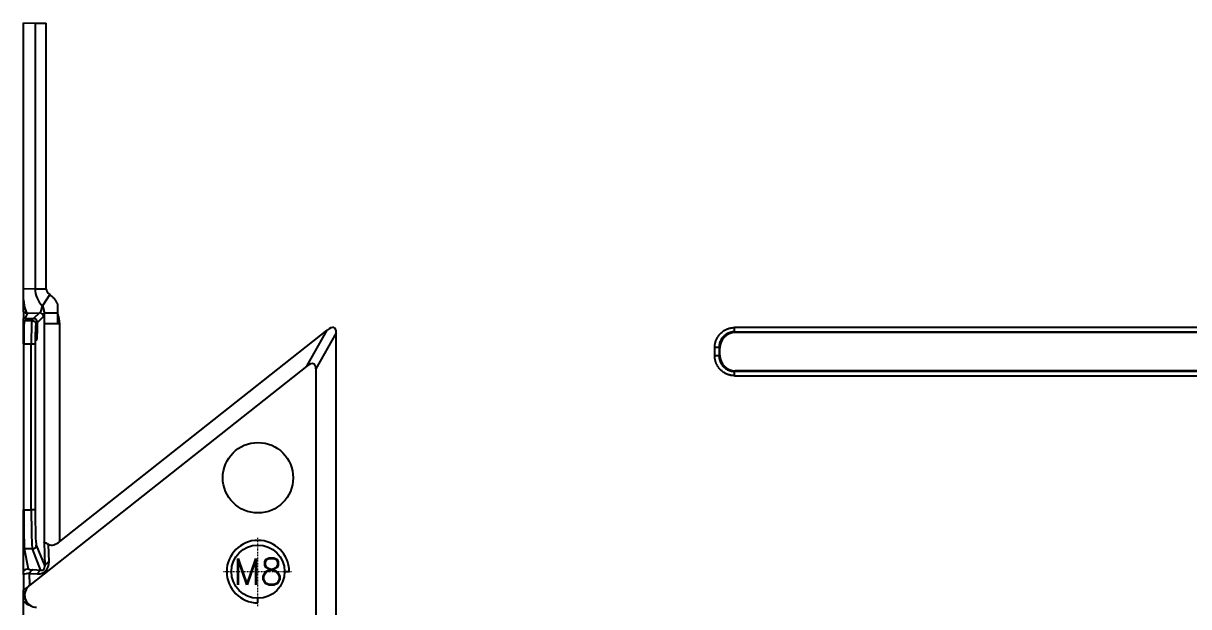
# Model space of a CAD drawing. Header units: millimetres. Extents: x 389 to 17466, y 310 to 5904.
# Drawn here: x 1613.4 to 1762.4, y 968.5 to 1043.1 of the extents above; entities that cross this region are included whole.
import ezdxf

# ---------------------------------------------------------------- set-up
doc = ezdxf.new("R2010")
doc.units = ezdxf.units.MM
doc.linetypes.add('CENTER', pattern=[0.6, 0.375, -0.075, 0.075, -0.075])
doc.layers.add('screw', color=33, linetype='Continuous', lineweight=13)
doc.styles.add('TXT', font='txt.shx', dxfattribs={"bigfont": 'gbcbig.shx'})

# ---------------------------------------------------------------- blocks, each defined once
blk = doc.blocks.new('YTGUH')
at = {"color": 9, "linetype": 'Continuous', "true_color": 0xc7c8ca}
for p, q in [((1613.36, 1043.18), (1614.87, 1043.13)), ((1613.36, 1009.13), (1613.36, 1043.18)), ((1614.87, 1043.13), (1614.87, 1009.18)), ((1614.87, 1043.13), (1616.28, 1043.13)), ((1616.28, 1009.18), (1616.28, 1043.13)), ((1614.87, 1009.18), (1613.36, 1009.13)), ((1613.36, 1007.79), (1613.36, 1009.13)), ((1614.87, 1009.18), (1616.28, 1009.18)), ((1616.73, 1008.46), (1615.79, 1007)), ((1613.36, 1006.26), (1613.36, 1005.41)), ((1613.59, 1005.38), (1613.94, 1006.08)), ((1613.94, 1006.08), (1615.43, 1006.13)), ((1615.43, 1006.13), (1614.68, 1005.38)), ((1616.01, 1006.06), (1616.01, 1004.71)), ((1617.75, 1006.06), (1616.01, 1006.06)), ((1617.75, 1006.03), (1617.75, 1007.26)), ((1617.75, 1004.71), (1617.75, 1006.03)), ((1613.36, 1005.14), (1613.36, 1005.4)), ((1613.47, 1005.13), (1614.45, 1005.13)), ((1613.59, 1005.38), (1614.68, 1005.38)), ((1615.18, 1004.88), (1615.93, 1005.63)), ((1617.75, 1004.71), (1616.01, 1004.71)), ((1616.01, 1004.71), (1616.01, 976.79)), ((1618.01, 1004.71), (1617.75, 1004.71)), ((1618.01, 976.87), (1618.01, 1004.71)), ((1618.01, 976.87), (1652.21, 1003.92)), ((1649.61, 999.31), (1652.21, 1003.92)), ((1653.37, 1003.56), (1650.77, 998.95)), ((1653.37, 950.81), (1653.37, 1003.56)), ((1842.4, 1004.23), (1704.31, 1004.23)), ((1704.31, 1003.69), (1704.31, 1004.23)), ((1704.31, 1003.69), (1842.4, 1003.69)), ((1704.31, 1003.69), (1704.39, 1003.61)), ((1842.32, 1003.61), (1704.39, 1003.61)), ((1613.41, 1002.16), (1613.36, 1002.16)), ((1613.36, 1002.16), (1613.36, 980.91)), ((1613.41, 980.91), (1613.41, 1002.16)), ((1613.41, 1002.16), (1614.37, 1002.16)), ((1614.37, 980.91), (1614.37, 1002.16)), ((1614.37, 1002.16), (1614.87, 1002.16)), ((1614.87, 1002.16), (1614.87, 980.91)), ((1701.77, 1000.61), (1701.77, 1001.7)), ((1702.32, 1001.7), (1701.77, 1001.7)), ((1702.32, 1001.7), (1702.32, 1000.61)), ((1702.4, 1001.61), (1702.32, 1001.7)), ((1702.4, 1000.7), (1702.4, 1001.61)), ((1702.32, 1000.61), (1701.77, 1000.61)), ((1702.32, 1000.61), (1702.4, 1000.7)), ((1649.61, 999.31), (1614.17, 971.29)), ((1650.77, 998.95), (1650.77, 951.05)), ((1704.39, 998.71), (1704.31, 998.62)), ((1842.4, 998.62), (1704.31, 998.62)), ((1704.31, 998.08), (1704.31, 998.62)), ((1842.32, 998.71), (1704.39, 998.71)), ((1704.31, 998.08), (1842.4, 998.08)), ((1613.41, 980.91), (1613.36, 980.91)), ((1613.41, 980.91), (1614.37, 980.91)), ((1614.87, 980.91), (1614.37, 980.91)), ((1615.02, 976.43), (1616.1, 973.72)), ((1616.01, 976.79), (1616.1, 973.72)), ((1616.66, 974.28), (1616.59, 976.5)), ((1613.36, 973.11), (1613.36, 975.92)), ((1614.52, 975.93), (1613.5, 975.93)), ((1614.02, 973.36), (1613.5, 975.93)), ((1615.61, 973.19), (1614.52, 975.93)), ((1615.61, 973.19), (1614.59, 973.25)), ((1613.36, 972.63), (1613.36, 970.66)), ((1614.15, 972.81), (1615.17, 972.75)), ((1614.17, 971.29), (1614.15, 972.81)), ((1646.76, 973.03), (1647.36, 973.03)), ((1613.36, 969.28), (1613.36, 970.66)), ((1613.36, 966.84), (1613.36, 969.28)), ((1643.36, 969.03), (1643.36, 969.63))]:
    blk.add_line(p, q, dxfattribs=at)
for centre, radius in [((1643.36, 985.03), 4.5), ((1643.36, 973.03), 3.4)]:
    blk.add_circle(centre, radius, dxfattribs=at)
for centre, radius, start, end in [((1643.36, 973.03), 4, 0, 270), ((1615.05, 970.01), 1.53, 139.2595, 235.7258)]:
    blk.add_arc(centre, radius, start, end, dxfattribs=at)
for centre, major_axis, ratio, start_param, end_param in [((1617.7, 1009.21), (-0.1, 3), 0.942809, 1.546116, 2.362602), ((1617.7, 1009.21), (-1.41, -0.05), 0.706891, 6.258505, 7.074991), ((1613.94, 1009.08), (-0.03, 3), 0.218747, 2.011495, 3.097676), ((1613.94, 1007.08), (0.894, -0.447), 0.999239, 4.554203, 5.17561), ((1615.43, 1009.13), (0.03, 3), 0.177208, 3.198677, 3.928307), ((1615.43, 1005.63), (-0.354, 0.354), 0.998783, 3.9276, 5.497178), ((1615.93, 1009.13), (0, 3.5), 0.051121, 3.192808, 3.64564), ((1614.51, 1004.7), (-2.48, -2.48), 0.998783, 2.356803, 2.744516), ((1613.48, 1002.16), (0, 3), 0.023273, 0.116205, 1.570796), ((1614.46, 1002.16), (0, 3), 0.029101, 0.116205, 1.570796), ((1614.96, 1002.16), (0, 2.5), 0.034921, 0.057081, 1.570796), ((1615.07, 1006.16), (0, 3.5), 0.034921, 2.015173, 4.338017), ((1651.73, 1001.73), (1.39, 2.46), 0.35329, 5.724665, 6.997033), ((1704.41, 1001.6), (-1.42, 1.42), 0.992433, 5.501585, 7.064785), ((1704.41, 1000.71), (-1.42, -1.42), 0.992433, 5.501585, 7.064785), ((1649.12, 997.12), (1.39, 2.46), 0.35329, 5.724665, 6.997033), ((1613.51, 980.91), (0, 5), 0.020946, 1.570796, 3.054326), ((1614.53, 980.91), (0, 5), 0.031429, 1.570796, 3.054326), ((1615.03, 980.91), (0, 4.5), 0.034921, 1.570796, 3.054326), ((1614.52, 976.43), (-0.464, -0.185), 0.995592, 1.192545, 2.760299), ((1618.01, 979.42), (1.41, 2.92), 0.484172, 3.141414, 3.926991), ((1613.5, 974.94), (0.981, 0.196), 0.996044, 1.374629, 1.523848), ((1614.02, 972.36), (0.981, 0.196), 0.996044, 1.374629, 2.097888), ((1615.02, 973.36), (-1, 0), 0.119965, 0.024086, 1.127204), ((1614.59, 972.26), (0.058, 0.998), 0.553603, 0.104848, 1.014262), ((1615.12, 974.37), (-0.81, 1.45), 0.902173, 2.618128, 4.185883), ((1615.61, 972.2), (0.058, 0.998), 0.553603, 0.104848, 1.014262), ((1615.56, 973.82), (-0.316, 0.584), 0.749129, 2.60968, 4.177435), ((1617.1, 973.72), (-1, -0.028), 0.62541, 5.14897, 6.238444), ((1615.02, 972.36), (2, 0.01), 0.250652, 2.018188, 2.549801), ((1615.05, 970.01), (2, 0.03), 0.621326, 2.182496, 2.572693), ((1615.07, 968.4), (-0.04, 3.22), 0.621326, 0.445403, 0.6117), ((1615.05, 970.01), (-2, 0.03), 0.707053, 0.572613, 1.136369), ((1615.07, 971.3), (-0.05, -2.83), 0.707053, 5.848758, 6.295526)]:
    blk.add_ellipse(centre, major_axis=major_axis, ratio=ratio, start_param=start_param, end_param=end_param, dxfattribs=at)
for points, knots in [([(1613.36, 1006.26), (1613.36, 1006.28), (1613.36, 1006.32), (1613.36, 1006.46), (1613.36, 1006.55), (1613.36, 1006.8), (1613.36, 1006.95), (1613.36, 1007.33), (1613.36, 1007.54), (1613.36, 1007.79)], [0, 0, 0, 0, 0.25, 0.25, 0.5, 0.5, 0.75, 0.75, 1, 1, 1, 1]), ([(1617.75, 1007.26), (1617.69, 1007.38), (1617.63, 1007.5), (1617.49, 1007.72), (1617.41, 1007.83), (1617.15, 1008.14), (1616.96, 1008.31), (1616.73, 1008.46)], [0, 0, 0, 0, 0.25, 0.25, 0.5, 0.5, 1, 1, 1, 1]), ([(1615.79, 1007), (1615.86, 1006.85), (1615.91, 1006.7), (1615.99, 1006.39), (1616.02, 1006.23), (1616.01, 1006.06)], [0, 0, 0, 0, 0.5, 0.5, 1, 1, 1, 1]), ([(1613.36, 1002.16), (1613.36, 1002.52), (1613.36, 1002.89), (1613.36, 1003.39), (1613.36, 1003.56), (1613.36, 1003.87), (1613.36, 1004.02), (1613.36, 1004.29), (1613.36, 1004.41), (1613.36, 1004.64), (1613.36, 1004.74), (1613.36, 1004.9), (1613.36, 1004.97), (1613.36, 1005.08), (1613.36, 1005.12), (1613.36, 1005.14)], [0, 0, 0, 0, 0.25, 0.25, 0.375, 0.375, 0.5, 0.5, 0.625, 0.625, 0.75, 0.75, 0.875, 0.875, 1, 1, 1, 1]), ([(1614.45, 1005.13), (1614.59, 1005.13), (1614.72, 1005.08), (1614.9, 1004.9), (1614.95, 1004.77), (1614.95, 1004.65)], [0, 0, 0, 0, 0.5, 0.5, 1, 1, 1, 1]), ([(1615.18, 1004.88), (1615.18, 1005), (1615.13, 1005.13), (1614.95, 1005.32), (1614.82, 1005.38), (1614.68, 1005.38)], [0, 0, 0, 0, 0.5, 0.5, 1, 1, 1, 1]), ([(1704.31, 1003.69), (1704.26, 1003.69), (1704.17, 1003.69), (1704.04, 1003.67), (1703.9, 1003.65), (1703.77, 1003.62), (1703.65, 1003.58), (1703.52, 1003.53), (1703.41, 1003.48), (1703.29, 1003.42), (1703.19, 1003.35), (1703.08, 1003.27), (1702.99, 1003.19), (1702.87, 1003.08), (1702.73, 1002.92), (1702.58, 1002.71), (1702.47, 1002.48), (1702.38, 1002.23), (1702.33, 1001.97), (1702.32, 1001.79), (1702.32, 1001.7)], [0, 0, 0, 0, 0.043878, 0.087345, 0.130404, 0.173058, 0.215311, 0.257165, 0.298626, 0.339695, 0.380376, 0.420674, 0.460592, 0.500135, 0.579552, 0.660487, 0.742971, 0.827034, 0.912701, 1, 1, 1, 1]), ([(1702.32, 1000.61), (1702.32, 1000.57), (1702.32, 1000.48), (1702.33, 1000.34), (1702.35, 1000.21), (1702.39, 1000.08), (1702.43, 999.95), (1702.47, 999.83), (1702.53, 999.71), (1702.59, 999.6), (1702.66, 999.49), (1702.73, 999.39), (1702.81, 999.29), (1702.92, 999.17), (1703.08, 999.03), (1703.29, 998.89), (1703.52, 998.77), (1703.77, 998.69), (1704.04, 998.63), (1704.22, 998.63), (1704.31, 998.62)], [0, 0, 0, 0, 0.043878, 0.087345, 0.130404, 0.173058, 0.215311, 0.257165, 0.298626, 0.339695, 0.380376, 0.420674, 0.460592, 0.500135, 0.579552, 0.660487, 0.742971, 0.827034, 0.912701, 1, 1, 1, 1]), ([(1613.36, 975.92), (1613.36, 975.95), (1613.36, 976.01), (1613.36, 976.17), (1613.36, 976.28), (1613.36, 976.56), (1613.36, 976.72), (1613.36, 977.1), (1613.36, 977.3), (1613.36, 977.76), (1613.36, 978.01), (1613.36, 978.53), (1613.36, 978.81), (1613.36, 979.39), (1613.36, 979.69), (1613.36, 980.29), (1613.36, 980.6), (1613.36, 980.91)], [0, 0, 0, 0, 0.125, 0.125, 0.25, 0.25, 0.375, 0.375, 0.5, 0.5, 0.625, 0.625, 0.75, 0.75, 0.875, 0.875, 1, 1, 1, 1]), ([(1616.59, 976.5), (1616.51, 976.54), (1616.43, 976.58), (1616.29, 976.64), (1616.23, 976.66), (1616.13, 976.71), (1616.09, 976.72), (1616.03, 976.76), (1616.01, 976.77), (1616.01, 976.79)], [0, 0, 0, 0, 0.25, 0.25, 0.5, 0.5, 0.75, 0.75, 1, 1, 1, 1]), ([(1613.36, 972.63), (1613.36, 972.72), (1613.36, 972.78), (1613.36, 972.9), (1613.36, 972.94), (1613.36, 973.05), (1613.36, 973.09), (1613.36, 973.11)], [0, 0, 0, 0, 0.25, 0.25, 0.5, 0.5, 1, 1, 1, 1])]:
    blk.add_open_spline(points, degree=3, knots=knots, dxfattribs=at)
for points, degree in [([(1613.59, 1005.38), (1613.51, 1005.38), (1613.43, 1005.39), (1613.36, 1005.41)], 3), ([(1613.47, 1005.13), (1613.43, 1005.13), (1613.39, 1005.14), (1613.36, 1005.14)], 3), ([(1701.77, 1001.7), (1701.77, 1002.2), (1702.16, 1003.13), (1702.87, 1003.85), (1703.8, 1004.23), (1704.31, 1004.23)], 2), ([(1704.31, 998.08), (1703.8, 998.08), (1702.87, 998.46), (1702.16, 999.18), (1701.77, 1000.11), (1701.77, 1000.61)], 2)]:
    blk.add_open_spline(points, degree=degree, dxfattribs=at)
at = {"layer": 'screw', "color": 9, "linetype": 'CENTER', "ltscale": 0.16, "true_color": 0xc7c8ca}
for p, q in [((1643.36, 968.63), (1643.36, 977.43)), ((1638.96, 973.03), (1647.76, 973.03))]:
    blk.add_line(p, q, dxfattribs=at)
at = {"layer": 'screw', "color": 9, "true_color": 0xc7c8ca, "insert": (1643.36, 973.03), "char_height": 3.36, "attachment_point": 5, "style": 'TXT'}
blk.add_mtext('M8', dxfattribs=at)

msp = doc.modelspace()

# ---------------------------------------------------------------- block references
msp.add_blockref('YTGUH', (0, 0))

doc.saveas('drawing.dxf')
